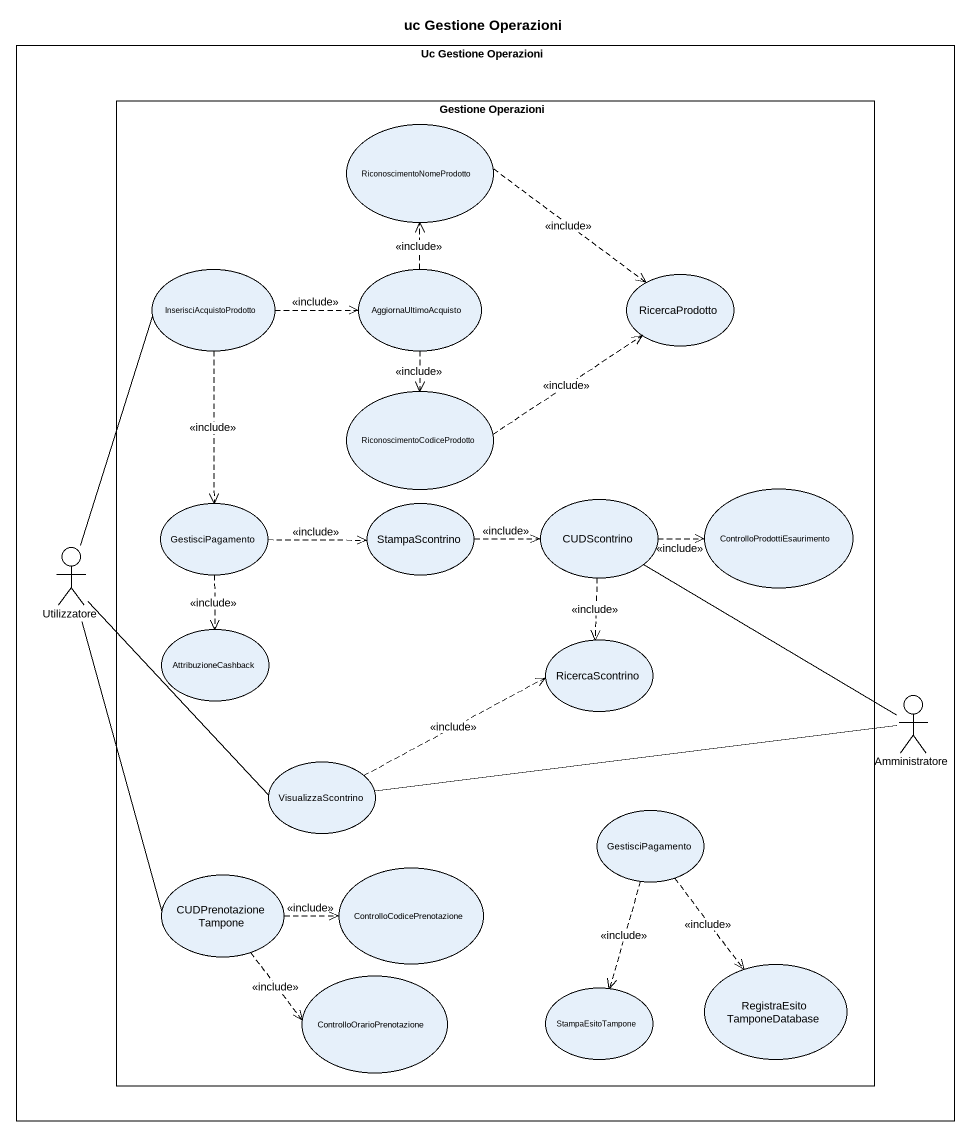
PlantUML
@startuml
title uc Gestione Operazioni
rectangle "Uc Gestione Operazioni" as Uc_Gestione_Operazioni {
  rectangle "Gestione Operazioni" as Gestione_Operazioni {
    usecase RiconoscimentoNomeProdotto
    usecase InserisciAcquistoProdotto
    usecase AggiornaUltimoAcquisto
    usecase RicercaProdotto
    usecase RiconoscimentoCodiceProdotto
    usecase GestisciPagamento
    usecase StampaScontrino
    usecase CUDScontrino
    usecase ControlloProdottiEsaurimento
    usecase AttribuzioneCashback
    usecase RicercaScontrino
    usecase VisualizzaScontrino
    usecase "GestisciPagamento" as GestisciPagamento_2
    usecase CUDPrenotazioneTampone
    usecase ControlloCodicePrenotazione
    usecase ControlloOrarioPrenotazione
    usecase RegistraEsitoTamponeDatabase
    usecase StampaEsitoTampone
  }
  actor Utilizzatore
  actor Amministratore
}
RiconoscimentoNomeProdotto .right.> RicercaProdotto : <<include>>
InserisciAcquistoProdotto .right.> AggiornaUltimoAcquisto : <<include>>
InserisciAcquistoProdotto ..> GestisciPagamento : <<include>>
AggiornaUltimoAcquisto .up.> RiconoscimentoNomeProdotto : <<include>>
AggiornaUltimoAcquisto ..> RiconoscimentoCodiceProdotto : <<include>>
RiconoscimentoCodiceProdotto .right.> RicercaProdotto : <<include>>
GestisciPagamento .right.> StampaScontrino : <<include>>
GestisciPagamento ..> AttribuzioneCashback : <<include>>
StampaScontrino .right.> CUDScontrino : <<include>>
CUDScontrino .right.> ControlloProdottiEsaurimento : <<include>>
CUDScontrino ..> RicercaScontrino : <<include>>
Utilizzatore -up- InserisciAcquistoProdotto
Utilizzatore -- VisualizzaScontrino
Utilizzatore -- CUDPrenotazioneTampone
Amministratore -up- CUDScontrino
Amministratore -left- VisualizzaScontrino
VisualizzaScontrino .right.> RicercaScontrino : <<include>>
GestisciPagamento_2 ..> RegistraEsitoTamponeDatabase : <<include>>
GestisciPagamento_2 ..> StampaEsitoTampone : <<include>>
CUDPrenotazioneTampone .right.> ControlloCodicePrenotazione : <<include>>
CUDPrenotazioneTampone ..> ControlloOrarioPrenotazione : <<include>>
@enduml
